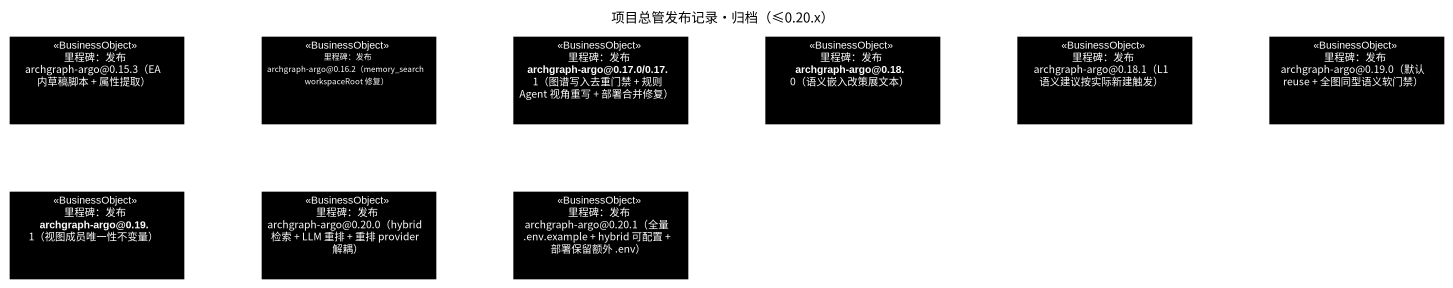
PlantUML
@startuml
title 项目总管发布记录·归档（≤0.20.x）
hide circle
hide empty members
class "里程碑：发布 archgraph-argo@0.15.3（EA 内草稿脚本 + 属性提取）" as 里程碑_发布_archgraph_argo_0_15 <<BusinessObject>> #000000
class "里程碑：发布 archgraph-argo@0.16.2（memory_search workspaceRoot 修复）" as 里程碑_发布_archgraph_argo_0_16 <<BusinessObject>> #000000
class "里程碑：发布 archgraph-argo@0.17.0/0.17.1（图谱写入去重门禁 + 规则 Agent 视角重写 + 部署合并修复）" as 里程碑_发布_archgraph_argo_0_17 <<BusinessObject>> #000000
class "里程碑：发布 archgraph-argo@0.18.0（语义嵌入改策展文本）" as 里程碑_发布_archgraph_argo_0_18 <<BusinessObject>> #000000
class "里程碑：发布 archgraph-argo@0.18.1（L1 语义建议按实际新建触发）" as 里程碑_发布_archgraph_argo_0_18_2 <<BusinessObject>> #000000
class "里程碑：发布 archgraph-argo@0.19.0（默认 reuse + 全图同型语义软门禁）" as 里程碑_发布_archgraph_argo_0_19 <<BusinessObject>> #000000
class "里程碑：发布 archgraph-argo@0.19.1（视图成员唯一性不变量）" as 里程碑_发布_archgraph_argo_0_19_2 <<BusinessObject>> #000000
class "里程碑：发布 archgraph-argo@0.20.0（hybrid 检索 + LLM 重排 + 重排 provider 解耦）" as 里程碑_发布_archgraph_argo_0_20 <<BusinessObject>> #000000
class "里程碑：发布 archgraph-argo@0.20.1（全量 .env.example + hybrid 可配置 + 部署保留额外 .env）" as 里程碑_发布_archgraph_argo_0_20_2 <<BusinessObject>> #000000
@enduml
